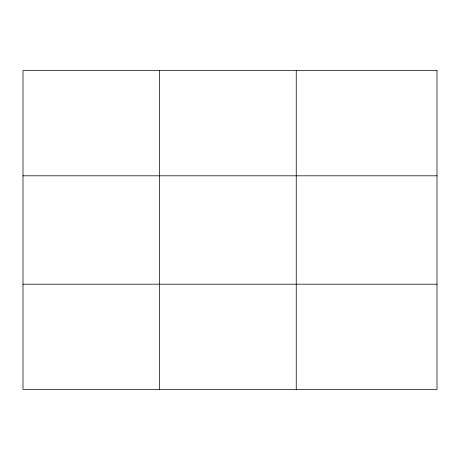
<?xml version="1.0" encoding="UTF-8"?>
<svg xmlns="http://www.w3.org/2000/svg" width="460" height="460" viewBox="0 0 460 460"><rect width="100%" height="100%" fill="white"/><g stroke="black" fill="none" stroke-linecap="round" stroke-linejoin="round"><path stroke-width="0.69" d="M159.62 389.401L159.62 70.599M296.24 389.401L296.24 70.599M23 175.806L437 175.806M23 284.194L437 284.194M437 70.599L437 389.401L23 389.401L23 70.599L437 70.599"/></g></svg>
